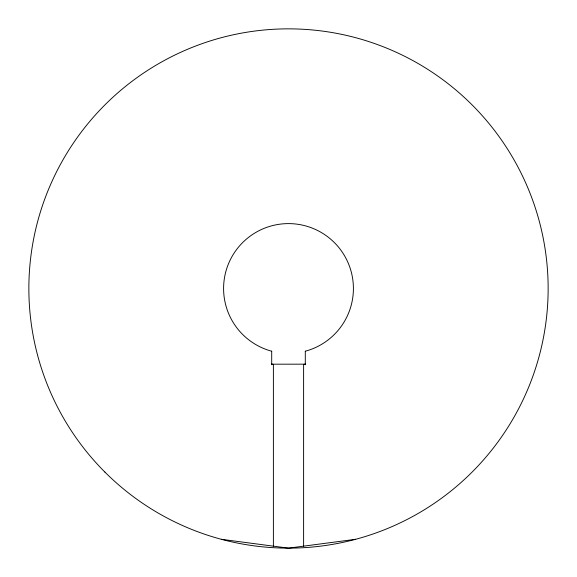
<?xml version="1.0" encoding="UTF-8"?>
<svg xmlns="http://www.w3.org/2000/svg" width="577" height="577" viewBox="0 0 577 577"><rect width="100%" height="100%" fill="white"/><g stroke="black" fill="none" stroke-linecap="round" stroke-linejoin="round"><path stroke-width="0.87" d="M305.298 364.174L271.702 364.188M305.298 364.188L303.61 364.412L303.61 546.152M355.699 539.286L288.5 548.15L221.301 539.286M271.702 364.174L273.39 364.397L273.39 546.152M305.298 351.191L305.298 364.736M271.702 351.191L271.702 364.736M271.702 351.213A64.912 64.912 0 0 1 235.329 251.283A64.912 64.912 0 0 1 341.671 251.283A64.912 64.912 0 0 1 305.298 351.213M104.906 472.087A259.643 259.643 0 0 0 539.293 355.692A259.643 259.643 0 0 0 221.301 37.7A259.643 259.643 0 0 0 104.906 472.087"/></g></svg>
